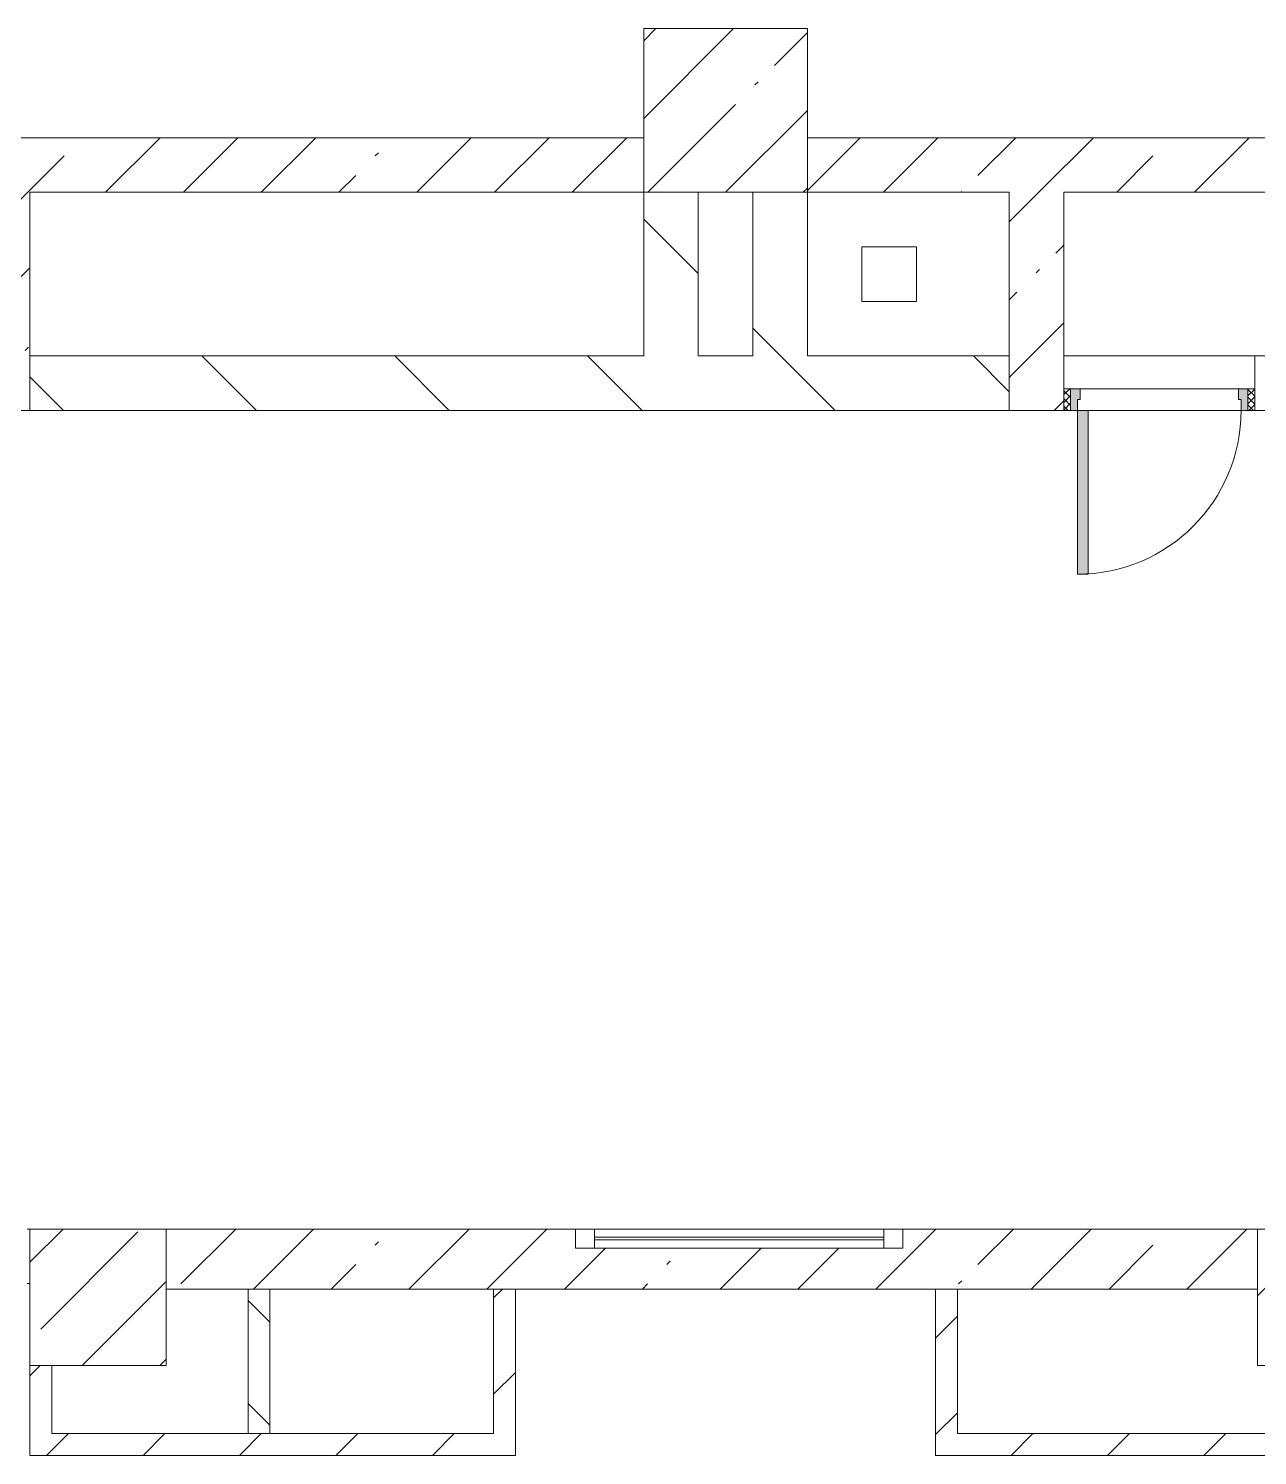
# Model space of a CAD drawing. Header units: millimetres. Extents: x -3245 to 186632, y -8553 to 29000.
# Drawn here: x 111527 to 116032, y 7070 to 12300 of the extents above; entities that cross this region are included whole.
import ezdxf

# ---------------------------------------------------------------- set-up
doc = ezdxf.new("R2010")
doc.units = ezdxf.units.MM
for name, color, linetype, lineweight, true_color in [('A-DOOR-2', 7, 'Continuous', 5, 0xaaaaaa), ('A-DOOR-3', 7, 'Continuous', 5, 0xe2e2e2), ('A-DOOR-FRAM-2', 7, 'Continuous', 5, 0xe2e2e2), ('A-DOOR-FRAM-3', 7, 'Continuous', 5, 0xaaaaaa), ('A-FLOR-2', 7, 'Continuous', 5, 0xaaaaaa), ('I-WALL-31', 7, 'Continuous', 5, 0x787878)]:
    doc.layers.add(name, color=color, linetype=linetype, lineweight=lineweight, true_color=true_color)
for name, color, linetype, lineweight in [('A-GLAZ-2', 7, 'Continuous', 5), ('A-WALL', 7, 'Continuous', 9), ('I-WALL-29', 7, 'Continuous', 5), ('S-COLS-2', 7, 'Continuous', 5)]:
    doc.layers.add(name, color=color, linetype=linetype, lineweight=lineweight)
pattern_1 = [(45, (59622.45, 0), (-176.7767, 176.7767), [])]
pattern_2 = [(135, (59622.45, 0), (-353.5534, -353.5534), [])]
pattern_3 = [(45, (59622.45, 0), (-285.1231, 285.1231), []), (45, (59907.57, 0), (-285.1231, 285.1231), [504.031, -100.806, 16.764, -84.042])]

# ---------------------------------------------------------------- blocks, each defined once
blk = doc.blocks.new('BSC_Колонна _Прямоугольная - 500х500-V99-2_4_1_птичка')
at = {"layer": 'S-COLS-2'}
h = blk.add_hatch(dxfattribs=at)
h.set_pattern_fill('FP_108', color=256, style=0, pattern_type=2)
h.set_pattern_definition([(45, (-52160, -7650), (-285.123, 285.123), []), (45, (-51874.88, -7650), (-285.123, 285.123), [504.031, -100.806, 16.764, -84.042])])
h.paths.add_polyline_path([(-250, -250), (250, -250), (250, 250), (-250, 250)])
for p, q in [((250, 250), (-250, 250)), ((-250, 250), (-250, -250)), ((250, -250), (250, 250)), ((-250, -250), (250, -250))]:
    blk.add_line(p, q, dxfattribs=at)
blk = doc.blocks.new('BSC_Колонна _Прямоугольная - 600х600-23205375-2_4_1_птичка')
at = {"layer": 'S-COLS-2'}
h = blk.add_hatch(dxfattribs=at)
h.set_pattern_fill('FP_138', color=256, style=0, pattern_type=2)
h.set_pattern_definition([(45, (-54460, -12000), (-285.123, 285.123), []), (45, (-54174.88, -12000), (-285.123, 285.123), [504.031, -100.806, 16.764, -84.042])])
h.paths.add_polyline_path([(-300, -300), (300, -300), (300, 300), (-300, 300)])
for p, q in [((300, 300), (-300, 300)), ((-300, 300), (-300, -300)), ((300, -300), (300, 300)), ((-300, -300), (300, -300))]:
    blk.add_line(p, q, dxfattribs=at)
blk = doc.blocks.new('BSC_Колонна _Прямоугольная - 500х500-V130-2_4_1_птичка')
at = {"layer": 'S-COLS-2'}
h = blk.add_hatch(dxfattribs=at)
h.set_pattern_fill('FP_148', color=256, style=0, pattern_type=2)
h.set_pattern_definition([(45, (-56660, -7650), (-285.123, 285.123), []), (45, (-56374.88, -7650), (-285.123, 285.123), [504.031, -100.806, 16.764, -84.042])])
h.paths.add_polyline_path([(-250, -250), (250, -250), (250, 250), (-250, 250), (-250, 100.3)])
for p, q in [((250, 250), (-250, 250)), ((-250, 250), (-250, -250)), ((250, -250), (250, 250)), ((-250, -250), (250, -250))]:
    blk.add_line(p, q, dxfattribs=at)
blk = doc.blocks.new('110_Дверь_СКБ_1Ст - д-18 700x2100h_Технический шкаф ЭОМ и СС-V191-2_4_1_птичка')
at = {"layer": 'A-DOOR-2'}
h = blk.add_hatch(dxfattribs=at)
h.set_pattern_fill('FP_188', color=256, style=0, pattern_type=2)
h.set_pattern_definition([(135, (1951.41, 164.685), (-14.14214, -14.14214), []), (225, (1951.41, 164.685), (14.14214, -14.14214), [])])
h.paths.add_polyline_path([(362.5, 100), (337.5, 100), (337.5, 20), (362.5, 20)])
at = {"layer": 'A-DOOR-3'}
h = blk.add_hatch(color=256, dxfattribs=at)
h.paths.add_polyline_path([(-312.5, 100), (-312.5, 20), (-277.5, 20), (-277.5, 60), (-287.5, 60), (-287.5, 100), (-300.5, 100)])
h.paths.add_polyline_path([(312.5, 100), (312.5, 60), (302.5, 60), (302.5, 20), (337.5, 20), (337.5, 100)])
at = {"layer": 'A-DOOR-FRAM-2'}
blk.add_hatch(color=256, dxfattribs=at).paths.add_polyline_path([(272.5, 700), (272.5, 100), (312.5, 100), (312.5, 700)])
at = {"layer": 'A-DOOR-FRAM-3'}
h = blk.add_hatch(dxfattribs=at)
h.set_pattern_fill('FP_189', color=256, style=0, pattern_type=2)
h.set_pattern_definition([(45, (-171.384, 164.685), (-14.1421, 14.1421), []), (135, (-171.384, 164.685), (-14.1421, -14.1421), [])])
h.paths.add_polyline_path([(-312.5, 100), (-337.5, 100), (-337.5, 20), (-312.5, 20)])
at = {"layer": 'A-DOOR-2'}
for p, q in [((312.5, 700), (272.5, 700)), ((272.5, 700), (272.5, 100)), ((312.5, 100), (312.5, 700)), ((272.5, 100), (312.5, 100))]:
    blk.add_line(p, q, dxfattribs=at)
blk.add_arc((312.5, 100), 600, 90, 180, dxfattribs=at)
at = {"layer": 'A-DOOR-FRAM-3'}
for p, q in [((-312.5, 100), (-337.5, 100)), ((-337.5, 100), (-337.5, 20)), ((-287.5, 100), (-312.5, 100)), ((-312.5, 100), (-312.5, 20)), ((-312.5, 20), (-312.5, 100)), ((-287.5, 60), (-287.5, 100)), ((-287.5, 100), (272.5, 100)), ((-277.5, 60), (-287.5, 60)), ((-277.5, 20), (-277.5, 60)), ((312.5, 60), (302.5, 60)), ((302.5, 60), (302.5, 20)), ((312.5, 100), (312.5, 60)), ((337.5, 100), (312.5, 100)), ((337.5, 20), (337.5, 100)), ((362.5, 100), (337.5, 100)), ((337.5, 100), (337.5, 20)), ((362.5, 20), (362.5, 100)), ((-337.5, 20), (-312.5, 20)), ((-312.5, 20), (-277.5, 20)), ((302.5, 20), (-277.5, 20)), ((302.5, 20), (337.5, 20)), ((337.5, 20), (362.5, 20))]:
    blk.add_line(p, q, dxfattribs=at)
blk = doc.blocks.new('120_Окно_СКБ_1Ст - 120_Окно_СКБ_1Ст 400х1200 EI30-24228621-2_4_1_птичка')
at = {"layer": 'A-GLAZ-2'}
for p, q in [((-600, 40), (-600, 110)), ((-600, 110), (-530, 110)), ((600, 110), (-600, 110)), ((-530, 110), (-530, 40)), ((530, 40), (530, 110)), ((530, 110), (600, 110)), ((600, 110), (600, 40)), ((530, 80), (-530, 80)), ((530, 70), (-530, 70)), ((-530, 40), (-600, 40)), ((-600, 40), (600, 40)), ((600, 40), (530, 40))]:
    blk.add_line(p, q, dxfattribs=at)

msp = doc.modelspace()

# ---------------------------------------------------------------- hatches: boundary and pattern name
at = {"layer": 'I-WALL-29'}
h = msp.add_hatch(dxfattribs=at)
h.set_pattern_fill('FP_131', color=256, style=0, pattern_type=2)
h.set_pattern_definition(pattern_3)
h.paths.add_polyline_path([(111332.4, 10900), (111532.4, 10900), (111532.4, 11900), (111332.4, 11900), (111332.4, 11100)])
h = msp.add_hatch(dxfattribs=at)
h.set_pattern_fill('FP_131', color=256, style=0, pattern_type=2)
h.set_pattern_definition(pattern_3)
h.paths.add_polyline_path([(113782.4, 11700), (113782.4, 11900), (111532.4, 11900), (111532.4, 11700), (112275.4, 11700)])
h = msp.add_hatch(dxfattribs=at)
h.set_pattern_fill('FP_131', color=256, style=0, pattern_type=2)
h.set_pattern_definition(pattern_3)
h.paths.add_polyline_path([(115322.4, 11700), (119782.4, 11700), (119782.4, 11900), (114382.4, 11900), (114382.4, 11700), (115122.4, 11700)])
h.paths.add_polyline_path([(121550.6, 11700), (125782.4, 11700), (125782.4, 11900), (120382.4, 11900), (120382.4, 11700), (120982.4, 11700)])
h = msp.add_hatch(dxfattribs=at)
h.set_pattern_fill('FP_134', color=256, style=0, pattern_type=2)
h.set_pattern_definition(pattern_2)
h.paths.add_polyline_path([(113982.4, 11100), (113982.4, 11700), (113782.4, 11700), (113782.4, 11100)])
h = msp.add_hatch(dxfattribs=at)
h.set_pattern_fill('FP_134', color=256, style=0, pattern_type=2)
h.set_pattern_definition(pattern_2)
h.paths.add_polyline_path([(114182.4, 11100), (114382.4, 11100), (114382.4, 11700), (114182.4, 11700), (114182.4, 11221)])
h = msp.add_hatch(dxfattribs=at)
h.set_pattern_fill('FP_131', color=256, style=0, pattern_type=2)
h.set_pattern_definition(pattern_3)
h.paths.add_polyline_path([(115122.4, 10900), (115322.4, 10900), (115322.4, 11700), (115122.4, 11700), (115122.4, 10980)])
h = msp.add_hatch(dxfattribs=at)
h.set_pattern_fill('FP_134', color=256, style=0, pattern_type=2)
h.set_pattern_definition(pattern_2)
h.paths.add_polyline_path([(120782.4, 10900), (120782.4, 11100), (118962.4, 11100), (118962.4, 10900), (119695.6, 10900)])
h.paths.add_polyline_path([(114130.4, 10900), (115122.4, 10900), (115122.4, 11100), (111532.4, 11100), (111532.4, 10900), (112275.4, 10900)])
h.paths.add_polyline_path([(116022.4, 10900), (116232.4, 10900), (116232.4, 11100), (116022.4, 11100), (116022.4, 10980)])
h.paths.add_polyline_path([(117852.4, 10900), (118062.4, 10900), (118062.4, 11100), (117852.4, 11100), (117852.4, 10980)])
h.paths.add_polyline_path([(117152.4, 10900), (117152.4, 11100), (116932.4, 11100), (116932.4, 10900)])
h.paths.add_polyline_path([(106883.2, 10900), (111332.4, 10900), (111332.4, 11100), (106883.2, 11100)])
h = msp.add_hatch(dxfattribs=at)
h.set_pattern_fill('FP_131', color=256, style=0, pattern_type=2)
h.set_pattern_definition(pattern_3)
h.paths.add_polyline_path([(113312.4, 7680), (116032.4, 7680), (116032.4, 7900), (114732.4, 7900), (114732.4, 7830), (113532.4, 7830), (113532.4, 7900), (112032.4, 7900), (112032.4, 7680), (113232.4, 7680)])
h = msp.add_hatch(dxfattribs=at)
h.set_pattern_fill('FP_135', color=256, style=0, pattern_type=2)
h.set_pattern_definition(pattern_1)
h.paths.add_polyline_path([(113312.4, 7070), (113312.4, 7680), (113232.4, 7680), (113232.4, 7070)])
h = msp.add_hatch(dxfattribs=at)
h.set_pattern_fill('FP_135', color=256, style=0, pattern_type=2)
h.set_pattern_definition(pattern_1)
h.paths.add_polyline_path([(114932.4, 7070), (114932.4, 7680), (114852.4, 7680), (114852.4, 7070)])
h = msp.add_hatch(dxfattribs=at)
h.set_pattern_fill('FP_135', color=256, style=0, pattern_type=2)
h.set_pattern_definition(pattern_1)
h.paths.add_polyline_path([(111612.4, 7150), (111612.4, 7400), (111532.4, 7400), (111532.4, 7150)])
h = msp.add_hatch(dxfattribs=at)
h.set_pattern_fill('FP_135', color=256, style=0, pattern_type=2)
h.set_pattern_definition(pattern_1)
h.paths.add_polyline_path([(113232.4, 7070), (113232.4, 7150), (111532.4, 7150), (111532.4, 7070), (112275.4, 7070)])
h = msp.add_hatch(dxfattribs=at)
h.set_pattern_fill('FP_135', color=256, style=0, pattern_type=2)
h.set_pattern_definition(pattern_1)
h.paths.add_polyline_path([(115880.9, 7070), (115880.9, 7150), (114932.4, 7150), (114932.4, 7070)])
h = msp.add_hatch(dxfattribs=at)
h.set_pattern_fill('FP_135', color=256, style=0, pattern_type=2)
h.set_pattern_definition(pattern_1)
h.paths.add_polyline_path([(116182.4, 7070), (116182.4, 7150), (115880.9, 7150), (115880.9, 7070), (115985.5, 7070)])
at = {"layer": 'I-WALL-31'}
h = msp.add_hatch(dxfattribs=at)
h.set_pattern_fill('FP_142', color=256, style=0, pattern_type=2)
h.set_pattern_definition([(135, (59622.45, 0), (-377.171, -377.171), [533.4, -88.9, 17.78, -88.9]), (135, (59622.45, 376.94), (-377.171, -377.171), []), (50, (59622.45, 0), (637.6445, -55.7866), [66.675, -733.425]), (355, (59622.45, 0), (-123.3494, 668.699), [53.34, -586.74]), (100.451, (59675.6, -4.65), (514.299, 612.908), [56.665, -623.315]), (46.184, (59622.45, 177.8), (948.776, -147.15), [100.012, -1100.137]), (96.636, (59701.5, 165.5), (830.909, 865.997), [84.998, -934.973]), (351.184, (59622.45, 177.8), (830.918, 865.988), [80.01, -880.11]), (21, (59711.35, 133.35), (530.6506, -357.9283), [66.675, -733.425]), (326, (59711.35, 133.35), (216.308, 644.6585), [53.34, -586.74]), (71.451, (59755.6, 103.5), (746.9596, 286.724), [56.665, -623.315]), (37.5, (59622.45, 0), (10.8105, 295.9426), [16.764, -562.864, 16.764, -578.866, -588.962]), (37.5, (59622.45, 0), (10.8105, 295.9426), [-1175.258, 16.764, -572.198]), (7.5, (59622.45, 0), (233.8692, 350.6318), [16.764, -322.834, 16.764, -549.529, -224.472]), (7.5, (59622.45, 0), (233.8692, 350.6318), [-905.891, 16.764, -207.708]), (327.5, (59424.2, 0), (474.5678, -20.0513), [16.764, -205.486, 16.764, -676.656, -920.115]), (327.5, (59424.2, 0), (474.5678, -20.0513), [-915.67, 16.764, -903.351]), (317.5, (59335.3, 0), (518.4522, 88.9934), [16.764, -272.161, 16.764, -443.738, -653.415]), (317.5, (59335.3, 0), (518.4522, 88.9934), [-749.427, 16.764, -636.651])])
h.paths.add_polyline_path([(112412.4, 7150), (112412.4, 7680), (112332.4, 7680), (112332.4, 7150)])

# ---------------------------------------------------------------- linework, layer by layer
at = {"layer": 'A-FLOR-2'}
for p, q in [((114582.4, 11500), (114782.4, 11500)), ((114582.4, 11300), (114582.4, 11500)), ((114782.4, 11500), (114782.4, 11300)), ((114782.4, 11300), (114582.4, 11300)), ((111522.4, 7900), (111532.4, 7900)), ((111532.4, 7700), (111522.4, 7700))]:
    msp.add_line(p, q, dxfattribs=at)
at = {"layer": 'A-WALL'}
for p, q in [((111532.4, 10900), (111532.4, 11100)), ((115122.4, 10900), (115122.4, 11100)), ((113312.4, 7680), (113232.4, 7680)), ((114932.4, 7680), (114852.4, 7680)), ((112332.4, 7150), (112412.4, 7150))]:
    msp.add_line(p, q, dxfattribs=at)
at = {"layer": 'I-WALL-29'}
for p, q in [((113782.4, 11900), (108382.4, 11900)), ((119782.4, 11900), (114382.4, 11900)), ((111532.4, 11100), (111532.4, 11700)), ((111532.4, 11700), (113782.4, 11700)), ((113782.4, 11700), (113782.4, 11100)), ((113982.4, 11100), (113982.4, 11700)), ((114182.4, 11700), (114182.4, 11100)), ((114382.4, 11100), (114382.4, 11700)), ((114382.4, 11700), (115122.4, 11700)), ((115122.4, 11700), (115122.4, 11100)), ((115322.4, 10980), (115322.4, 11700)), ((115322.4, 11700), (116121.7, 11700)), ((113782.4, 11100), (111532.4, 11100)), ((114182.4, 11100), (113982.4, 11100)), ((115122.4, 11100), (114382.4, 11100)), ((115322.4, 11100), (116121.7, 11100)), ((116022.4, 11100), (116022.4, 10980)), ((106883.2, 10900), (115322.4, 10900)), ((116022.4, 10900), (116232.4, 10900)), ((113532.4, 7900), (112032.4, 7900)), ((116032.4, 7900), (114732.4, 7900)), ((112032.4, 7680), (113232.4, 7680)), ((112332.4, 7680), (112332.4, 7150)), ((112412.4, 7150), (112412.4, 7680)), ((113232.4, 7680), (113232.4, 7150)), ((113312.4, 7070), (113312.4, 7680)), ((113312.4, 7680), (114852.4, 7680)), ((114852.4, 7680), (114852.4, 7070)), ((114932.4, 7150), (114932.4, 7680)), ((114932.4, 7680), (116032.4, 7680)), ((111532.4, 7400), (111532.4, 7070)), ((111612.4, 7150), (111612.4, 7400)), ((112332.4, 7150), (111612.4, 7150)), ((113232.4, 7150), (112412.4, 7150)), ((116182.4, 7150), (114932.4, 7150)), ((111532.4, 7070), (113312.4, 7070)), ((114852.4, 7070), (116182.4, 7070))]:
    msp.add_line(p, q, dxfattribs=at)

# ---------------------------------------------------------------- block references
at = {"layer": 'A-DOOR-2', "rotation": 180}
msp.add_blockref('110_Дверь_СКБ_1Ст - д-18 700x2100h_Технический шкаф ЭОМ и СС-V191-2_4_1_птичка', (115684.9, 11000), dxfattribs=at)
at = {"layer": 'A-GLAZ-2'}
msp.add_blockref('120_Окно_СКБ_1Ст - 120_Окно_СКБ_1Ст 400х1200 EI30-24228621-2_4_1_птичка', (114132.4, 7790), dxfattribs=at)
at = {"layer": 'S-COLS-2'}
for name, p in [('BSC_Колонна _Прямоугольная - 600х600-23205375-2_4_1_птичка', (114082.4, 12000)), ('BSC_Колонна _Прямоугольная - 500х500-V99-2_4_1_птичка', (111782.4, 7650)), ('BSC_Колонна _Прямоугольная - 500х500-V130-2_4_1_птичка', (116282.4, 7650))]:
    msp.add_blockref(name, p, dxfattribs=at)

doc.saveas('drawing.dxf')
